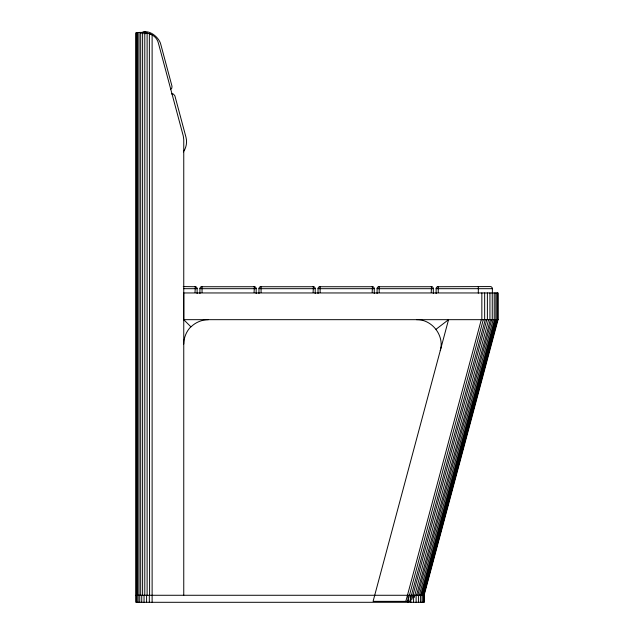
<?xml version="1.0" encoding="UTF-8"?>
<svg xmlns="http://www.w3.org/2000/svg" width="634" height="634" viewBox="0 0 634 634"><rect width="100%" height="100%" fill="white"/><g stroke="black" fill="none" stroke-linecap="round" stroke-linejoin="round"><path stroke-width="0.95" d="M208.364 319.671C201.905 319.718 195.565 322.349 190.961 326.882L183.757 319.671L183.757 292.956L498.023 292.956L498.023 319.671M183.757 344.032C183.805 337.629 186.38 331.352 190.842 326.756M440.258 350.65C444.743 335.719 432.071 319.203 416.49 319.671M405.831 601.349L481.309 319.671M407.828 601.349L483.298 319.671M485.248 319.671L409.77 601.349L373.085 601.349L448.555 319.671L436.01 329.3M411.831 599.439L486.793 319.671M414.184 597.529L488.64 319.671M416.419 595.627L490.359 319.671M417.735 595.627L491.675 319.671M419.225 595.627L493.165 319.671M420.532 595.627L494.472 319.671M421.467 595.627L495.408 319.671M422.442 595.627L496.382 319.671M423.195 595.627L497.135 319.671M423.647 595.627L497.587 319.671M423.75 596.578L498.055 319.671L183.757 319.671M183.408 151.891C186.325 147.667 187.284 142.23 185.984 137.261L174.889 95.837L173.359 94.014L171.442 93.848M141.017 33.253C148.15 28.047 159.459 37.351 160.87 44.721L171.988 86.2L171.822 88.118L170.459 89.481M260.503 286.734L313.671 286.734M319.56 286.734L372.729 286.734M378.617 286.734L431.778 286.734M437.674 286.734L490.264 286.576A2.108 2.108 0 0 1 492.372 288.684L492.372 293.574M201.469 286.734L254.638 286.734M201.295 286.734L202.04 286.576L202.04 292.433M260.328 286.734L261.073 286.576L261.073 292.433M319.385 286.734L320.13 286.576L320.13 292.433M378.443 286.734L379.187 286.576L379.187 292.433M437.5 286.734L438.245 286.576L438.245 292.433M183.234 286.576L195.581 286.734M183.559 288.684L197.119 288.684L197.119 293.574M199.932 293.574L199.932 288.684L256.176 288.684L256.176 293.574M258.965 293.574L258.965 288.684L315.209 288.684L315.209 293.574M318.022 293.574L318.022 288.684L374.266 288.684L374.266 293.574M377.079 293.574L377.079 288.684L433.323 288.684L433.323 293.574M436.129 293.574L436.129 288.684L492.372 288.684M135.945 595.271L424.201 595.271L424.201 602.3L135.953 602.3L135.945 32.833C144.481 31.328 156.091 33.333 158.429 43.255L183.274 135.993L183.757 139.631L183.757 595.271M145.971 32.873L146.375 32.928M149.592 595.271L149.362 33.578M149.592 33.665L150.543 34.038M431.207 292.433L431.516 286.734M372.158 292.433L372.467 286.734M313.101 292.433L313.41 286.734M254.068 292.433L254.377 286.734M195.01 292.433L195.32 286.734M497.777 292.956L497.777 319.671M497.04 292.956L497.04 319.671M495.851 292.956L495.851 319.671M494.235 292.956L494.235 319.671M492.246 292.956L492.246 319.671M489.931 292.956L489.931 319.671M487.38 292.956L487.38 319.671M484.653 292.956L484.653 319.671M481.848 292.956L481.848 319.671M478.313 286.576L478.313 293.185M423.956 595.271L423.956 602.3M423.227 595.271L423.227 602.3M422.038 595.271L422.038 602.3M420.421 595.271L420.421 602.3M418.432 595.271L418.432 602.3M416.118 595.271L416.118 602.3M413.566 595.271L413.566 602.3M410.84 595.271L410.84 602.3M408.034 595.271L408.034 602.3M152.12 34.862L152.128 602.3M149.315 595.271L149.315 602.3M147.12 33.016L147.12 595.271M146.597 595.271L146.597 602.3M145.638 31.803L145.638 33.776M144.782 32.833L144.782 595.271M144.679 31.724L144.679 33.681M144.037 595.271L144.037 602.3M143.173 31.732L143.173 33.697M142.618 32.833L142.618 595.271M141.731 595.271L141.731 602.3M140.685 32.833L140.685 595.271M139.742 595.271L139.742 602.3M139.036 32.833L139.036 595.271M138.125 595.271L138.125 602.3M137.713 32.833L137.713 595.271M136.928 595.271L136.928 602.3M136.738 32.833L136.738 595.271M136.151 32.833L136.199 602.3M258.965 288.684A2.108 2.108 0 0 1 261.073 286.576M313.101 286.576A2.108 2.108 0 0 1 315.209 288.684M318.022 288.684A2.108 2.108 0 0 1 320.13 286.576M372.158 286.576A2.108 2.108 0 0 1 374.266 288.684M377.079 288.684A2.108 2.108 0 0 1 379.187 286.576M431.207 286.576A2.108 2.108 0 0 1 433.323 288.684M436.137 288.684A2.108 2.108 0 0 1 438.245 286.576M195.01 286.576A2.108 2.108 0 0 1 197.119 288.684M199.932 288.684A2.108 2.108 0 0 1 202.04 286.576M254.068 286.576A2.108 2.108 0 0 1 256.176 288.684"/></g></svg>
